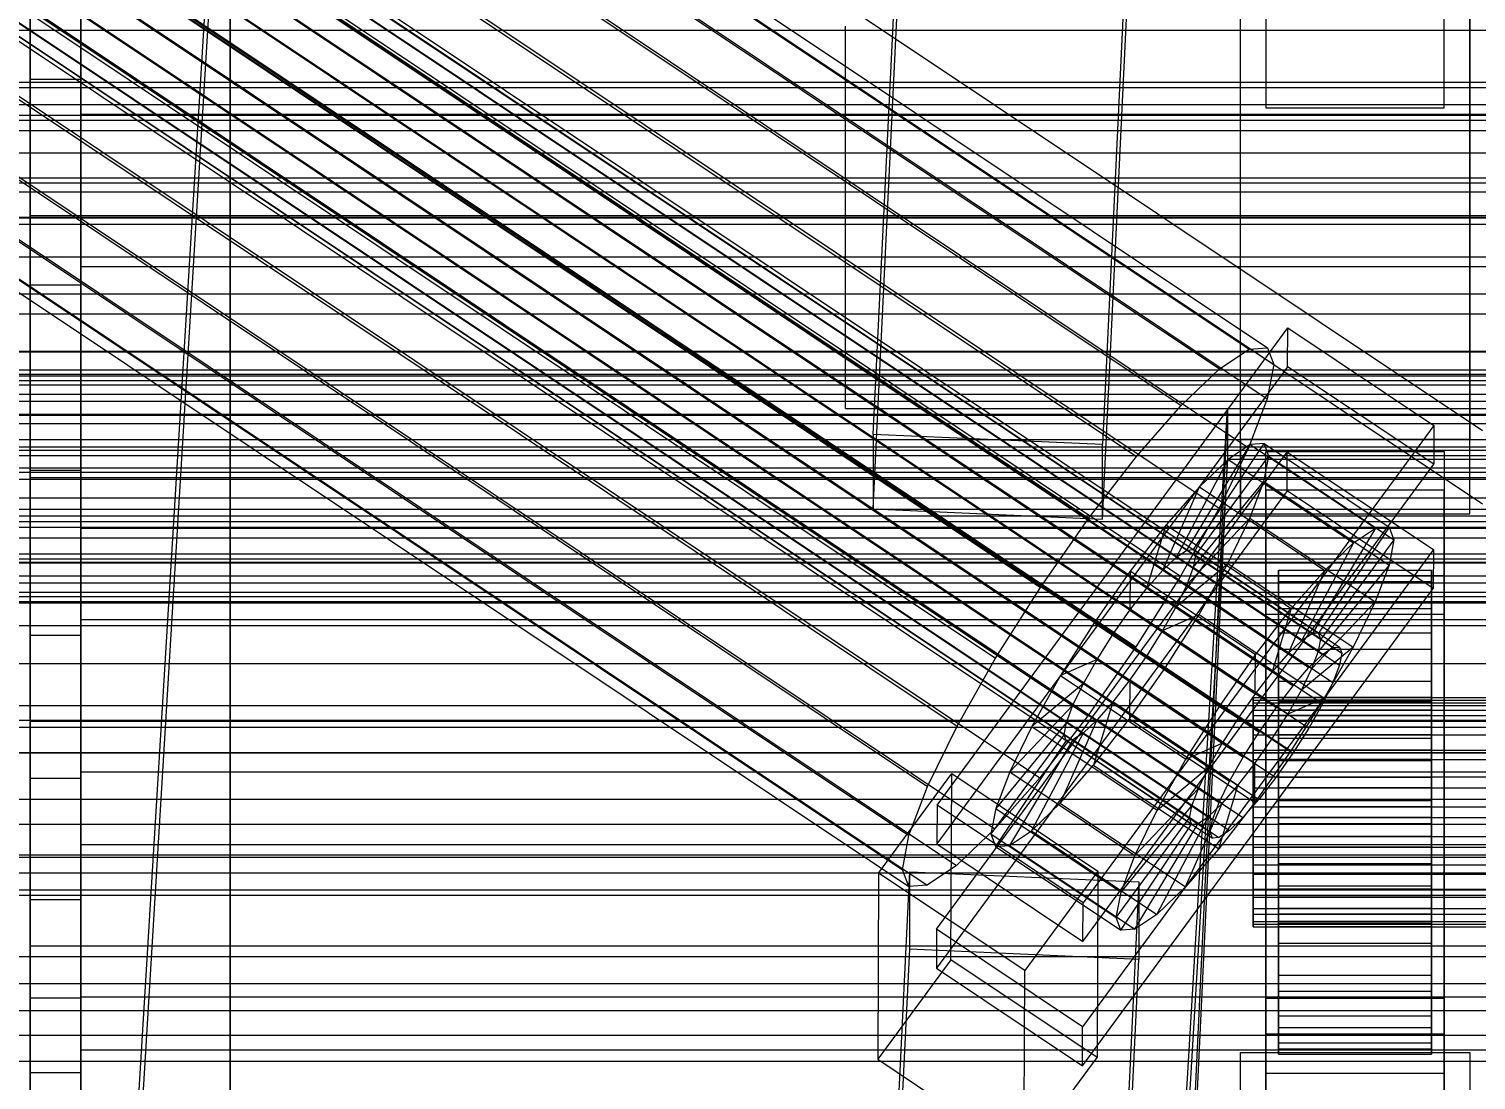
# Model space of a CAD drawing. Header units: millimetres. Extents: x -1970 to 34302, y -65268 to 6837.
# Drawn here: x -244.1 to -130.5, y -34967.7 to -34885.2 of the extents above; entities that cross this region are included whole.
import ezdxf

# ---------------------------------------------------------------- set-up
doc = ezdxf.new("R2010")
doc.units = ezdxf.units.MM
for name, color, linetype, lineweight in [('COTAS_O', 1, 'Continuous', 0), ('COTAS_P', 1, 'Continuous', 0), ('frontal_briquetadora', 7, 'Continuous', 0), ('frontal_C01', 7, 'Continuous', 0), ('frontal_C02', 7, 'Continuous', 0), ('frontal_C05', 7, 'Continuous', 0), ('frontal_C05-C07', 7, 'Continuous', 0), ('frontal_C07', 7, 'Continuous', 0), ('frontal_mezcladora', 7, 'Continuous', 0), ('frontal_mix-C02', 7, 'Continuous', 0), ('frontal_tolva_provisional', 7, 'Continuous', 0)]:
    doc.layers.add(name, color=color, linetype=linetype, lineweight=lineweight)
doc.dimstyles.new('R19_100', dxfattribs={"dimtxt": 250, "dimasz": 150, "dimexe": 150, "dimexo": 80, "dimgap": 100, "dimtad": 1, "dimtih": 1, "dimtoh": 1, "dimdsep": 46, "dimcen": 0.09, "dimadec": 0, "dimazin": 0, "dimtfac": 1, "dimtdec": 4, "dimtofl": 0, "dimtmove": 0, "dimatfit": 3, "dimfxl": 1, "dimtolj": 1, "dimtzin": 0, "dimarcsym": 0})

# ---------------------------------------------------------------- blocks, each defined once
blk = doc.blocks.new('*D38')
at = {"layer": 'COTAS_O', "color": 0, "lineweight": -2, "transparency": 16777216}
for p, q in [((-570, -33700), (200, -33700)), ((50, -34750), (50, -33850)), ((-570, -34900), (200, -34900))]:
    blk.add_line(p, q, dxfattribs=at)
at = {"layer": 'COTAS_O', "color": 0, "transparency": 16777216}
for points in [[(25, -33850), (75, -33850), (50, -33700)], [(25, -34750), (75, -34750), (50, -34900)]]:
    blk.add_solid(points, dxfattribs=at)
at = {"layer": 'Defpoints', "color": 0, "transparency": 16777216}
for p in [(-650, -33700), (50, -33700), (-650, -34900)]:
    blk.add_point(p, dxfattribs=at)
blk = doc.blocks.new('*D39')
at = {"layer": 'COTAS_O', "color": 0, "lineweight": -2, "transparency": 16777216}
for p, q in [((-650, -34820), (-650, -34050)), ((650, -34820), (650, -34050)), ((-500, -34200), (500, -34200))]:
    blk.add_line(p, q, dxfattribs=at)
at = {"layer": 'COTAS_O', "color": 0, "transparency": 16777216}
for points in [[(-500, -34175), (-500, -34225), (-650, -34200)], [(500, -34175), (500, -34225), (650, -34200)]]:
    blk.add_solid(points, dxfattribs=at)
at = {"layer": 'Defpoints', "color": 0, "transparency": 16777216}
for p in [(650, -34200), (-650, -34900), (650, -34900)]:
    blk.add_point(p, dxfattribs=at)
blk = doc.blocks.new('*D42')
at = {"layer": 'COTAS_P', "color": 0, "lineweight": -2, "transparency": 16777216}
for p, q in [((-724, -34900), (46, -34900)), ((-104, -35850), (-104, -35050)), ((-724, -36000), (46, -36000))]:
    blk.add_line(p, q, dxfattribs=at)
at = {"layer": 'COTAS_P', "color": 0, "transparency": 16777216}
for points in [[(-129, -35050), (-79, -35050), (-104, -34900)], [(-129, -35850), (-79, -35850), (-104, -36000)]]:
    blk.add_solid(points, dxfattribs=at)
at = {"layer": 'Defpoints', "color": 0, "transparency": 16777216}
for p in [(-804, -34900), (-104, -34900), (-804, -36000)]:
    blk.add_point(p, dxfattribs=at)

msp = doc.modelspace()

# ---------------------------------------------------------------- linework, layer by layer
at = {"layer": 'frontal_briquetadora'}
for p, q in [((-1330, -34940), (340, -34940)), ((-1330, -34950), (340, -34950))]:
    msp.add_line(p, q, dxfattribs=at)
at = {"layer": 'frontal_C01'}
for p, q in [((-332.629, -34787.342), (-148.32, -34910.34)), ((-331.181, -34787.227), (-146.872, -34910.225)), ((-334.938, -34788.889), (-150.629, -34911.887)), ((-330.692, -34788.553), (-146.383, -34911.551)), ((-356.348, -34791.625), (-142.549, -34934.303)), ((-355.53, -34791.077), (-141.731, -34933.755)), ((-355.017, -34791.036), (-141.218, -34933.714)), ((-354.844, -34791.506), (-141.045, -34934.184)), ((-331.197, -34791.229), (-146.887, -34914.227)), ((-357.415, -34792.644), (-143.617, -34935.322)), ((-355.022, -34792.454), (-141.224, -34935.132)), ((-337.95, -34791.764), (-153.641, -34914.762)), ((-355.541, -34793.816), (-141.742, -34936.494)), ((-358.659, -34794.063), (-144.861, -34936.741)), ((-332.659, -34795.073), (-148.35, -34918.071)), ((-146.196, -34938.465), (-359.995, -34795.787)), ((-356.363, -34795.499), (-142.565, -34938.177)), ((-341.461, -34795.771), (-157.152, -34918.769)), ((-357.434, -34797.389), (-143.635, -34940.066)), ((-361.332, -34797.698), (-147.533, -34940.375)), ((-358.68, -34799.356), (-144.881, -34942.033)), ((-362.578, -34799.665), (-148.779, -34942.342)), ((-160.922, -34923.633), (-345.231, -34800.635)), ((-334.981, -34799.823), (-150.672, -34922.821)), ((-363.648, -34801.554), (-149.85, -34944.232)), ((-360.017, -34801.266), (-146.218, -34943.944)), ((-361.352, -34802.99), (-147.554, -34945.668)), ((-364.471, -34803.237), (-150.672, -34945.915)), ((-364.989, -34804.599), (-151.191, -34947.277)), ((-362.596, -34804.409), (-148.798, -34947.087)), ((-338.003, -34805.155), (-153.694, -34928.153)), ((-365.168, -34805.547), (-151.369, -34948.225)), ((-364.995, -34806.017), (-151.196, -34948.695)), ((-364.482, -34805.976), (-150.683, -34948.654)), ((-363.664, -34805.428), (-149.865, -34948.106)), ((-349.002, -34806.027), (-164.693, -34929.025)), ((-341.52, -34810.706), (-157.211, -34933.704)), ((-352.519, -34811.578), (-168.21, -34934.576)), ((-345.291, -34816.098), (-160.982, -34939.096)), ((-355.541, -34816.91), (-171.232, -34939.908)), ((-349.061, -34820.962), (-164.752, -34943.961)), ((-357.863, -34821.66), (-173.554, -34944.658)), ((-359.326, -34825.504), (-175.016, -34948.502)), ((-352.572, -34824.969), (-168.263, -34947.967)), ((-355.584, -34827.844), (-171.275, -34950.842)), ((-359.83, -34828.18), (-175.521, -34951.179)), ((-359.341, -34829.506), (-175.032, -34952.504)), ((-357.893, -34829.391), (-173.584, -34952.39)), ((-228.298, -34851.15), (-250, -35207.289)), ((-130, -34916.749), (-228.298, -34851.15)), ((-250, -35213.008), (-228.298, -34856.869)), ((-228.298, -34856.869), (-130, -34922.468)), ((-450, -34891.989), (450, -34891.989)), ((-172.809, -34946.115), (-145.277, -34908.671)), ((-145.289, -34911.715), (-145.277, -34908.671)), ((-145.277, -34908.671), (-133.809, -34916.324)), ((-150.629, -34911.887), (-148.32, -34910.34)), ((-148.32, -34910.34), (-146.872, -34910.225)), ((-146.872, -34910.225), (-146.383, -34911.551)), ((-145.289, -34911.715), (-172.821, -34949.158)), ((-153.641, -34914.762), (-150.629, -34911.887)), ((-146.383, -34911.551), (-146.887, -34914.227)), ((-133.821, -34919.368), (-145.289, -34911.715)), ((-146.887, -34914.227), (-148.35, -34918.071)), ((-157.152, -34918.769), (-153.641, -34914.762)), ((-133.809, -34916.324), (-161.341, -34953.768)), ((-133.809, -34916.324), (-133.821, -34919.368)), ((-152.686, -34926.061), (-147.143, -34917.738)), ((-147.143, -34917.738), (-148.226, -34917.824)), ((-147.143, -34917.738), (-137.313, -34924.298)), ((-146.777, -34918.73), (-147.143, -34917.738)), ((-172.847, -34955.855), (-145.315, -34918.411)), ((-160.922, -34923.633), (-157.152, -34918.769)), ((-153.199, -34926.101), (-148.226, -34917.824)), ((-152.513, -34926.531), (-146.777, -34918.73)), ((-148.35, -34918.071), (-150.672, -34922.821)), ((-148.226, -34917.824), (-149.953, -34918.982)), ((-148.226, -34917.824), (-138.396, -34924.384)), ((-147.155, -34920.732), (-146.777, -34918.73)), ((-147, -34921.406), (-147, -34918.362)), ((-147, -34918.362), (-133, -34918.362)), ((-147, -34964.084), (-147, -34918.362)), ((-146.777, -34918.73), (-136.948, -34925.29)), ((-145.327, -34921.455), (-145.315, -34918.411)), ((-145.315, -34918.411), (-133.847, -34926.064)), ((-133, -34918.362), (-133, -34921.406)), ((-133, -34918.362), (-133, -34964.084)), ((-161.353, -34956.812), (-133.821, -34919.368)), ((-154.017, -34926.65), (-149.953, -34918.982)), ((-149.953, -34918.982), (-152.207, -34921.132)), ((-149.953, -34918.982), (-140.123, -34925.541)), ((-155.085, -34927.669), (-152.207, -34921.132)), ((-152.207, -34921.132), (-154.833, -34924.129)), ((-152.692, -34927.479), (-147.155, -34920.732)), ((-152.207, -34921.132), (-142.377, -34927.692)), ((-148.249, -34923.607), (-147.155, -34920.732)), ((-147.155, -34920.732), (-137.325, -34927.291)), ((-145.327, -34921.455), (-172.859, -34958.898)), ((-133, -34921.406), (-147, -34921.406)), ((-147, -34921.406), (-147, -34967.128)), ((-133.859, -34929.108), (-145.327, -34921.455)), ((-133, -34967.128), (-133, -34921.406)), ((-150.672, -34922.821), (-153.694, -34928.153)), ((-164.693, -34929.025), (-160.922, -34923.633)), ((-154.833, -34924.129), (-157.653, -34927.768)), ((-156.329, -34929.088), (-154.833, -34924.129)), ((-154.833, -34924.129), (-145.003, -34930.689)), ((-153.21, -34928.841), (-148.249, -34923.607)), ((-149.985, -34927.16), (-148.249, -34923.607)), ((-148.249, -34923.607), (-138.419, -34930.167)), ((-138.396, -34924.384), (-143.369, -34932.661)), ((-137.313, -34924.298), (-142.856, -34932.621)), ((-140.123, -34925.541), (-138.396, -34924.384)), ((-138.396, -34924.384), (-137.313, -34924.298)), ((-137.313, -34924.298), (-136.948, -34925.29)), ((-140.123, -34925.541), (-144.188, -34933.21)), ((-136.948, -34925.29), (-142.683, -34933.09)), ((-142.377, -34927.692), (-140.123, -34925.541)), ((-136.948, -34925.29), (-137.325, -34927.291)), ((-133.847, -34926.064), (-161.379, -34963.508)), ((-155.085, -34927.669), (-154.017, -34926.65)), ((-154.017, -34926.65), (-153.199, -34926.101)), ((-144.188, -34933.21), (-154.017, -34926.65)), ((-153.199, -34926.101), (-152.686, -34926.061)), ((-143.369, -34932.661), (-153.199, -34926.101)), ((-152.513, -34926.531), (-152.692, -34927.479)), ((-142.856, -34932.621), (-152.686, -34926.061)), ((-152.686, -34926.061), (-152.513, -34926.531)), ((-142.683, -34933.09), (-152.513, -34926.531)), ((-133.847, -34926.064), (-133.859, -34929.108)), ((-157.653, -34927.768), (-160.474, -34931.801)), ((-157.653, -34927.768), (-157.665, -34930.812)), ((-147.823, -34934.328), (-157.653, -34927.768)), ((-156.329, -34929.088), (-155.085, -34927.669)), ((-145.255, -34934.228), (-155.085, -34927.669)), ((-154.033, -34930.524), (-149.985, -34927.16)), ((-152.692, -34927.479), (-153.21, -34928.841)), ((-142.862, -34934.039), (-152.692, -34927.479)), ((-152.246, -34931.149), (-149.985, -34927.16)), ((-149.985, -34927.16), (-140.156, -34933.72)), ((-146, -34937.673), (-146, -34927.684)), ((-146, -34927.684), (-146, -34928.097)), ((-146, -34927.684), (-134, -34927.684)), ((-146, -34928.564), (-146, -34927.684)), ((-142.377, -34927.692), (-145.255, -34934.228)), ((-145.003, -34930.689), (-142.377, -34927.692)), ((-137.325, -34927.291), (-142.862, -34934.039)), ((-137.325, -34927.291), (-138.419, -34930.167)), ((-134, -34928.097), (-134, -34927.684)), ((-134, -34927.684), (-134, -34937.673)), ((-134, -34927.684), (-134, -34928.564)), ((-168.21, -34934.576), (-164.693, -34929.025)), ((-161.391, -34966.552), (-133.859, -34929.108)), ((-157.665, -34930.812), (-156.329, -34929.088)), ((-153.694, -34928.153), (-157.211, -34933.704)), ((-146.499, -34935.648), (-156.329, -34929.088)), ((-153.21, -34928.841), (-154.033, -34930.524)), ((-143.38, -34935.401), (-153.21, -34928.841)), ((-147, -34931.146), (-147, -34928.102)), ((-147, -34928.102), (-133, -34928.102)), ((-147, -34973.825), (-147, -34928.102)), ((-146, -34937.869), (-146, -34928.097)), ((-146, -34928.097), (-146, -34929.776)), ((-146, -34928.097), (-134, -34928.097)), ((-146, -34938.09), (-146, -34928.564)), ((-146, -34928.564), (-134, -34928.564)), ((-146, -34930.678), (-146, -34928.564)), ((-134, -34929.776), (-134, -34928.097)), ((-134, -34928.097), (-134, -34937.869)), ((-134, -34928.564), (-134, -34938.09)), ((-134, -34928.564), (-134, -34930.678)), ((-133, -34928.102), (-133, -34931.146)), ((-133, -34928.102), (-133, -34973.825)), ((-146, -34938.664), (-146, -34929.776)), ((-146, -34929.776), (-146, -34932.605)), ((-146, -34929.776), (-134, -34929.776)), ((-138.419, -34930.167), (-143.38, -34935.401)), ((-138.419, -34930.167), (-140.156, -34933.72)), ((-134, -34932.605), (-134, -34929.776)), ((-134, -34929.776), (-134, -34938.664)), ((-159.001, -34932.722), (-157.665, -34930.812)), ((-157.665, -34930.812), (-147.835, -34937.372)), ((-154.033, -34930.524), (-155.103, -34932.413)), ((-155.103, -34932.413), (-152.246, -34931.149)), ((-154.877, -34935.301), (-152.246, -34931.149)), ((-144.203, -34937.084), (-154.033, -34930.524)), ((-152.246, -34931.149), (-142.416, -34937.709)), ((-147.823, -34934.328), (-145.003, -34930.689)), ((-133, -34931.146), (-147, -34931.146)), ((-147, -34931.146), (-147, -34976.868)), ((-145.003, -34930.689), (-146.499, -34935.648)), ((-146, -34939.091), (-146, -34930.678)), ((-146, -34930.678), (-134, -34930.678)), ((-146, -34933.88), (-146, -34930.678)), ((-134, -34930.678), (-134, -34939.091)), ((-134, -34930.678), (-134, -34933.88)), ((-133, -34976.868), (-133, -34931.146)), ((-160.474, -34931.801), (-163.105, -34935.954)), ((-159.001, -34932.722), (-160.474, -34931.801)), ((-160.474, -34931.801), (-150.644, -34938.361)), ((-155.103, -34932.413), (-156.35, -34934.38)), ((-145.274, -34938.973), (-155.103, -34932.413)), ((-160.247, -34934.689), (-159.001, -34932.722)), ((-149.171, -34939.282), (-159.001, -34932.722)), ((-146, -34940.004), (-146, -34932.605)), ((-146, -34932.605), (-146, -34936.392)), ((-146, -34932.605), (-134, -34932.605)), ((-144.188, -34933.21), (-145.255, -34934.228)), ((-143.369, -34932.661), (-144.188, -34933.21)), ((-142.856, -34932.621), (-143.369, -34932.661)), ((-142.862, -34934.039), (-142.683, -34933.09)), ((-142.683, -34933.09), (-142.856, -34932.621)), ((-134, -34936.392), (-134, -34932.605)), ((-134, -34932.605), (-134, -34940.004)), ((-171.232, -34939.908), (-168.21, -34934.576)), ((-160.247, -34934.689), (-163.105, -34935.954)), ((-161.318, -34936.579), (-160.247, -34934.689)), ((-157.211, -34933.704), (-160.982, -34939.096)), ((-150.417, -34941.249), (-160.247, -34934.689)), ((-156.35, -34934.38), (-157.686, -34936.291)), ((-156.35, -34934.38), (-154.877, -34935.301)), ((-146.52, -34940.94), (-156.35, -34934.38)), ((-150.644, -34938.361), (-147.823, -34934.328)), ((-147.835, -34937.372), (-147.823, -34934.328)), ((-145.255, -34934.228), (-146.499, -34935.648)), ((-146, -34940.608), (-146, -34933.88)), ((-146, -34933.88), (-134, -34933.88)), ((-146, -34937.954), (-146, -34933.88)), ((-140.156, -34933.72), (-144.203, -34937.084)), ((-143.617, -34935.322), (-142.549, -34934.303)), ((-143.38, -34935.401), (-142.862, -34934.039)), ((-142.549, -34934.303), (-141.731, -34933.755)), ((-140.156, -34933.72), (-142.416, -34937.709)), ((-141.731, -34933.755), (-141.218, -34933.714)), ((-141.045, -34934.184), (-141.224, -34935.132)), ((-141.218, -34933.714), (-141.045, -34934.184)), ((-134, -34933.88), (-134, -34940.608)), ((-134, -34933.88), (-134, -34937.954)), ((-163.105, -34935.954), (-165.365, -34939.942)), ((-163.105, -34935.954), (-153.275, -34942.514)), ((-157.698, -34939.334), (-154.877, -34935.301)), ((-154.877, -34935.301), (-145.047, -34941.861)), ((-146.499, -34935.648), (-147.835, -34937.372)), ((-144.861, -34936.741), (-143.617, -34935.322)), ((-144.203, -34937.084), (-143.38, -34935.401)), ((-141.224, -34935.132), (-141.742, -34936.494)), ((-161.318, -34936.579), (-165.365, -34939.942)), ((-162.14, -34938.262), (-161.318, -34936.579)), ((-151.488, -34943.138), (-161.318, -34936.579)), ((-157.686, -34936.291), (-159.022, -34938.014)), ((-157.686, -34936.291), (-157.698, -34939.334)), ((-147.856, -34942.851), (-157.686, -34936.291)), ((-146.196, -34938.465), (-144.861, -34936.741)), ((-146, -34941.798), (-146, -34936.392)), ((-146, -34936.392), (-146, -34940.879)), ((-146, -34936.392), (-134, -34936.392)), ((-145.274, -34938.973), (-144.203, -34937.084)), ((-141.742, -34936.494), (-142.565, -34938.177)), ((-134, -34940.879), (-134, -34936.392)), ((-134, -34936.392), (-134, -34941.798)), ((-159.022, -34938.014), (-160.518, -34942.973)), ((-159.022, -34938.014), (-160.266, -34939.434)), ((-149.192, -34944.574), (-159.022, -34938.014)), ((-147.835, -34937.372), (-149.171, -34939.282)), ((-148, -34938.09), (-148, -34937.673)), ((-148, -34937.673), (-148, -34937.869)), ((-148, -34937.673), (148, -34937.673)), ((-148, -34937.869), (-148, -34938.664)), ((-148, -34937.869), (148, -34937.869)), ((-148, -34939.091), (-148, -34938.09)), ((-148, -34938.09), (148, -34938.09)), ((-146, -34937.869), (-146, -34937.673)), ((-134, -34937.673), (-146, -34937.673)), ((-146, -34937.673), (-146, -34938.09)), ((-146, -34938.664), (-146, -34937.869)), ((-134, -34937.869), (-146, -34937.869)), ((-146, -34942.538), (-146, -34937.954)), ((-146, -34937.954), (-134, -34937.954)), ((-146, -34942.622), (-146, -34937.954)), ((-134, -34938.09), (-146, -34938.09)), ((-146, -34938.09), (-146, -34939.091)), ((-142.416, -34937.709), (-145.274, -34938.973)), ((-142.416, -34937.709), (-145.047, -34941.861)), ((-142.565, -34938.177), (-143.635, -34940.066)), ((-134, -34937.673), (-134, -34937.869)), ((-134, -34938.09), (-134, -34937.673)), ((-134, -34937.869), (-134, -34938.664)), ((-134, -34937.954), (-134, -34942.538)), ((-134, -34937.954), (-134, -34942.622)), ((-134, -34939.091), (-134, -34938.09)), ((-162.14, -34938.262), (-167.102, -34943.495)), ((-160.982, -34939.096), (-164.752, -34943.961)), ((-162.659, -34939.624), (-162.14, -34938.262)), ((-152.311, -34944.822), (-162.14, -34938.262)), ((-160.518, -34942.973), (-157.698, -34939.334)), ((-157.698, -34939.334), (-147.868, -34945.894)), ((-153.275, -34942.514), (-150.644, -34938.361)), ((-150.644, -34938.361), (-149.171, -34939.282)), ((-149.171, -34939.282), (-150.417, -34941.249)), ((-148, -34938.664), (-148, -34940.004)), ((-148, -34938.664), (148, -34938.664)), ((-148, -34940.608), (-148, -34939.091)), ((-148, -34939.091), (148, -34939.091)), ((-147.533, -34940.375), (-146.196, -34938.465)), ((-146.52, -34940.94), (-145.274, -34938.973)), ((-146, -34940.004), (-146, -34938.664)), ((-134, -34938.664), (-146, -34938.664)), ((-134, -34939.091), (-146, -34939.091)), ((-146, -34939.091), (-146, -34940.608)), ((-134, -34938.664), (-134, -34940.004)), ((-134, -34940.608), (-134, -34939.091)), ((-173.554, -34944.658), (-171.232, -34939.908)), ((-162.659, -34939.624), (-168.196, -34946.371)), ((-165.365, -34939.942), (-167.102, -34943.495)), ((-161.333, -34940.453), (-165.397, -34948.121)), ((-165.365, -34939.942), (-155.535, -34946.502)), ((-160.266, -34939.434), (-163.144, -34945.97)), ((-162.837, -34940.572), (-162.659, -34939.624)), ((-152.829, -34946.184), (-162.659, -34939.624)), ((-161.333, -34940.453), (-162.151, -34941.001)), ((-160.266, -34939.434), (-161.333, -34940.453)), ((-151.503, -34947.013), (-161.333, -34940.453)), ((-150.436, -34945.994), (-160.266, -34939.434)), ((-148.779, -34942.342), (-147.533, -34940.375)), ((-148, -34940.004), (-148, -34941.798)), ((-148, -34940.004), (148, -34940.004)), ((-146, -34941.798), (-146, -34940.004)), ((-134, -34940.004), (-146, -34940.004)), ((-143.635, -34940.066), (-144.881, -34942.033)), ((-134, -34940.004), (-134, -34941.798)), ((-162.837, -34940.572), (-168.573, -34948.373)), ((-162.664, -34941.042), (-168.208, -34949.364)), ((-162.151, -34941.001), (-167.125, -34949.279)), ((-162.664, -34941.042), (-162.837, -34940.572)), ((-153.008, -34947.132), (-162.837, -34940.572)), ((-162.151, -34941.001), (-162.664, -34941.042)), ((-152.835, -34947.602), (-162.664, -34941.042)), ((-152.321, -34947.561), (-162.151, -34941.001)), ((-153.275, -34942.514), (-150.417, -34941.249)), ((-150.417, -34941.249), (-151.488, -34943.138)), ((-148, -34942.538), (-148, -34940.608)), ((-148, -34940.608), (148, -34940.608)), ((-147.856, -34942.851), (-146.52, -34940.94)), ((-145.047, -34941.861), (-146.52, -34940.94)), ((-134, -34940.608), (-146, -34940.608)), ((-146, -34940.608), (-146, -34942.538)), ((-146, -34940.879), (-146, -34943.923)), ((-134, -34940.879), (-146, -34940.879)), ((-146, -34940.879), (-146, -34945.761)), ((-134, -34942.538), (-134, -34940.608)), ((-134, -34943.923), (-134, -34940.879)), ((-134, -34945.761), (-134, -34940.879)), ((-155.535, -34946.502), (-153.275, -34942.514)), ((-149.85, -34944.232), (-148.779, -34942.342)), ((-148, -34941.798), (-148, -34943.923)), ((-148, -34941.798), (148, -34941.798)), ((-148, -34944.749), (-148, -34942.538)), ((-148, -34942.538), (148, -34942.538)), ((-145.047, -34941.861), (-147.868, -34945.894)), ((-144.881, -34942.033), (-146.218, -34943.944)), ((-146, -34943.923), (-146, -34941.798)), ((-134, -34941.798), (-146, -34941.798)), ((-134, -34942.538), (-146, -34942.538)), ((-146, -34942.538), (-146, -34944.749)), ((-146, -34944.749), (-146, -34942.622)), ((-146, -34942.622), (-134, -34942.622)), ((-146, -34947.564), (-146, -34942.622)), ((-134, -34941.798), (-134, -34943.923)), ((-134, -34944.749), (-134, -34942.538)), ((-134, -34942.622), (-134, -34944.749)), ((-134, -34942.622), (-134, -34947.564)), ((-177.394, -34951.442), (-171.658, -34943.641)), ((-171.715, -34958.251), (-171.658, -34943.641)), ((-171.658, -34943.641), (-160.19, -34951.295)), ((-167.102, -34943.495), (-168.196, -34946.371)), ((-167.102, -34943.495), (-157.272, -34950.055)), ((-163.144, -34945.97), (-160.518, -34942.973)), ((-160.518, -34942.973), (-150.688, -34949.533)), ((-155.535, -34946.502), (-151.488, -34943.138)), ((-151.488, -34943.138), (-152.311, -34944.822)), ((-149.192, -34944.574), (-147.856, -34942.851)), ((-147.868, -34945.894), (-147.856, -34942.851)), ((-175.016, -34948.502), (-173.554, -34944.658)), ((-164.752, -34943.961), (-168.263, -34947.967)), ((-157.272, -34950.055), (-152.311, -34944.822)), ((-152.311, -34944.822), (-152.829, -34946.184)), ((-150.688, -34949.533), (-149.192, -34944.574)), ((-150.672, -34945.915), (-149.85, -34944.232)), ((-150.436, -34945.994), (-149.192, -34944.574)), ((-148, -34943.923), (-148, -34946.235)), ((148, -34943.923), (-148, -34943.923)), ((-148, -34947.09), (-148, -34944.749)), ((-148, -34944.749), (148, -34944.749)), ((-146.218, -34943.944), (-147.554, -34945.668)), ((-146, -34943.923), (-134, -34943.923)), ((-146, -34946.235), (-146, -34943.923)), ((-134, -34944.749), (-146, -34944.749)), ((-146, -34944.749), (-146, -34947.09)), ((-134, -34943.923), (-134, -34946.235)), ((-134, -34947.09), (-134, -34944.749)), ((-172.809, -34946.115), (-172.821, -34949.158)), ((-161.341, -34953.768), (-172.809, -34946.115)), ((-165.397, -34948.121), (-163.144, -34945.97)), ((-163.144, -34945.97), (-153.314, -34952.53)), ((-158.366, -34952.931), (-152.829, -34946.184)), ((-153.314, -34952.53), (-150.436, -34945.994)), ((-152.829, -34946.184), (-153.008, -34947.132)), ((-151.503, -34947.013), (-150.436, -34945.994)), ((-151.191, -34947.277), (-150.672, -34945.915)), ((-147.868, -34945.894), (-150.688, -34949.533)), ((-147.554, -34945.668), (-148.798, -34947.087)), ((-146, -34946.235), (-146, -34945.761)), ((-146, -34945.761), (-146, -34950.703)), ((-146, -34945.761), (-134, -34945.761)), ((-134, -34950.703), (-134, -34945.761)), ((-134, -34945.761), (-134, -34946.235)), ((-168.196, -34946.371), (-168.573, -34948.373)), ((-168.196, -34946.371), (-158.366, -34952.931)), ((-158.743, -34954.933), (-153.008, -34947.132)), ((-157.272, -34950.055), (-155.535, -34946.502)), ((-155.567, -34954.681), (-151.503, -34947.013)), ((-153.008, -34947.132), (-152.835, -34947.602)), ((-152.321, -34947.561), (-151.503, -34947.013)), ((-151.369, -34948.225), (-151.191, -34947.277)), ((-148.798, -34947.087), (-149.865, -34948.106)), ((-148, -34946.235), (-148, -34948.577)), ((-148, -34946.235), (148, -34946.235)), ((-148, -34949.402), (-148, -34947.09)), ((-148, -34947.09), (148, -34947.09)), ((-146, -34948.577), (-146, -34946.235)), ((-134, -34946.235), (-146, -34946.235)), ((-146, -34947.09), (-146, -34947.564)), ((-134, -34947.09), (-146, -34947.09)), ((-146, -34947.09), (-146, -34949.402)), ((-134, -34946.235), (-134, -34948.577)), ((-134, -34947.564), (-134, -34947.09)), ((-134, -34949.402), (-134, -34947.09)), ((-168.263, -34947.967), (-171.275, -34950.842)), ((-168.573, -34948.373), (-168.208, -34949.364)), ((-168.573, -34948.373), (-158.743, -34954.933)), ((-167.125, -34949.279), (-165.397, -34948.121)), ((-165.397, -34948.121), (-155.567, -34954.681)), ((-158.378, -34955.924), (-152.835, -34947.602)), ((-157.295, -34955.838), (-152.321, -34947.561)), ((-152.835, -34947.602), (-152.321, -34947.561)), ((-151.196, -34948.695), (-151.369, -34948.225)), ((-149.865, -34948.106), (-150.683, -34948.654)), ((-146, -34947.564), (-134, -34947.564)), ((-146, -34952.446), (-146, -34947.564)), ((-134, -34947.564), (-134, -34952.446)), ((-175.521, -34951.179), (-175.016, -34948.502)), ((-172.821, -34949.158), (-161.353, -34956.812)), ((-168.208, -34949.364), (-167.125, -34949.279)), ((-168.208, -34949.364), (-158.378, -34955.924)), ((-167.125, -34949.279), (-157.295, -34955.838)), ((-150.688, -34949.533), (-153.314, -34952.53)), ((-150.683, -34948.654), (-151.196, -34948.695)), ((-148, -34948.577), (-148, -34950.788)), ((-148, -34948.577), (148, -34948.577)), ((-148, -34951.527), (-148, -34949.402)), ((-148, -34949.402), (148, -34949.402)), ((-146, -34950.788), (-146, -34948.577)), ((-146, -34948.577), (-146, -34950.703)), ((-134, -34948.577), (-146, -34948.577)), ((-146, -34949.402), (-146, -34952.446)), ((-134, -34949.402), (-146, -34949.402)), ((-146, -34949.402), (-146, -34951.527)), ((-134, -34950.703), (-134, -34948.577)), ((-134, -34948.577), (-134, -34950.788)), ((-134, -34952.446), (-134, -34949.402)), ((-134, -34951.527), (-134, -34949.402)), ((-158.366, -34952.931), (-157.272, -34950.055)), ((-146, -34950.703), (-146, -34955.371)), ((-146, -34950.703), (-134, -34950.703)), ((-134, -34955.371), (-134, -34950.703)), ((-177.811, -35010.475), (-174.943, -34951.333)), ((-177.394, -34951.442), (-177.451, -34966.052)), ((-165.926, -34959.095), (-177.394, -34951.442)), ((-175.032, -34952.504), (-175.521, -34951.179)), ((-174.943, -34957.422), (-174.943, -34951.333)), ((-174.943, -34951.333), (-156.962, -34952.124)), ((-171.275, -34950.842), (-173.584, -34952.39)), ((-160.19, -34951.295), (-165.926, -34959.095)), ((-160.19, -34951.295), (-160.247, -34965.905)), ((-148, -34950.788), (-148, -34952.717)), ((-148, -34950.788), (148, -34950.788)), ((-148, -34953.321), (-148, -34951.527)), ((-148, -34951.527), (148, -34951.527)), ((-146, -34952.717), (-146, -34950.788)), ((-146, -34950.788), (-146, -34955.371)), ((-134, -34950.788), (-146, -34950.788)), ((-146, -34951.527), (-146, -34956.933)), ((-134, -34951.527), (-146, -34951.527)), ((-146, -34951.527), (-146, -34953.321)), ((-134, -34955.371), (-134, -34950.788)), ((-134, -34950.788), (-134, -34952.717)), ((-134, -34956.933), (-134, -34951.527)), ((-134, -34953.321), (-134, -34951.527)), ((-173.584, -34952.39), (-175.032, -34952.504)), ((-156.962, -34952.124), (-159.83, -35011.266)), ((-158.743, -34954.933), (-158.366, -34952.931)), ((-156.962, -34952.124), (-156.962, -34958.213)), ((-153.314, -34952.53), (-155.567, -34954.681)), ((-148, -34952.717), (-148, -34954.234)), ((-148, -34952.717), (148, -34952.717)), ((-146, -34952.446), (-134, -34952.446)), ((-146, -34956.933), (-146, -34952.446)), ((-146, -34954.234), (-146, -34952.717)), ((-146, -34952.717), (-146, -34959.445)), ((-134, -34952.717), (-146, -34952.717)), ((-134, -34952.446), (-134, -34956.933)), ((-134, -34959.445), (-134, -34952.717)), ((-134, -34952.717), (-134, -34954.234)), ((-161.353, -34956.812), (-161.341, -34953.768)), ((-148, -34954.662), (-148, -34953.321)), ((-148, -34953.321), (148, -34953.321)), ((-146, -34953.321), (-146, -34960.72)), ((-134, -34953.321), (-146, -34953.321)), ((-146, -34953.321), (-146, -34954.662)), ((-134, -34960.72), (-134, -34953.321)), ((-134, -34954.662), (-134, -34953.321)), ((-158.378, -34955.924), (-158.743, -34954.933)), ((-155.567, -34954.681), (-157.295, -34955.838)), ((-148, -34954.234), (-148, -34955.236)), ((-148, -34954.234), (148, -34954.234)), ((-148, -34955.457), (-148, -34954.662)), ((-148, -34954.662), (148, -34954.662)), ((-148, -34955.236), (-148, -34955.652)), ((-148, -34955.236), (148, -34955.236)), ((-146, -34955.236), (-146, -34954.234)), ((-146, -34954.234), (-146, -34962.648)), ((-134, -34954.234), (-146, -34954.234)), ((-146, -34954.662), (-146, -34963.549)), ((-134, -34954.662), (-146, -34954.662)), ((-146, -34954.662), (-146, -34955.457)), ((-146, -34955.652), (-146, -34955.236)), ((-146, -34955.236), (-146, -34964.761)), ((-134, -34955.236), (-146, -34955.236)), ((-134, -34962.648), (-134, -34954.234)), ((-134, -34954.234), (-134, -34955.236)), ((-134, -34963.549), (-134, -34954.662)), ((-134, -34955.457), (-134, -34954.662)), ((-134, -34964.761), (-134, -34955.236)), ((-134, -34955.236), (-134, -34955.652)), ((-172.847, -34955.855), (-172.859, -34958.898)), ((-161.379, -34963.508), (-172.847, -34955.855)), ((-157.295, -34955.838), (-158.378, -34955.924)), ((-148, -34955.652), (-148, -34955.457)), ((-148, -34955.457), (148, -34955.457)), ((-148, -34955.652), (148, -34955.652)), ((-146, -34955.371), (-146, -34959.445)), ((-146, -34955.371), (-134, -34955.371)), ((-146, -34955.457), (-146, -34965.228)), ((-134, -34955.457), (-146, -34955.457)), ((-146, -34955.457), (-146, -34955.652)), ((-146, -34955.652), (-146, -34965.641)), ((-134, -34955.652), (-146, -34955.652)), ((-134, -34959.445), (-134, -34955.371)), ((-134, -34965.228), (-134, -34955.457)), ((-134, -34955.652), (-134, -34955.457)), ((-134, -34965.641), (-134, -34955.652)), ((-177.811, -35016.563), (-174.943, -34957.422)), ((-156.962, -34958.213), (-174.943, -34957.422)), ((-146, -34956.933), (-134, -34956.933)), ((-146, -34960.72), (-146, -34956.933)), ((-134, -34956.933), (-134, -34960.72)), ((-171.715, -34958.251), (-177.451, -34966.052)), ((-160.247, -34965.905), (-171.715, -34958.251)), ((-159.83, -35017.355), (-156.962, -34958.213)), ((-172.859, -34958.898), (-161.391, -34966.552)), ((-165.983, -34973.705), (-165.926, -34959.095)), ((-146, -34959.445), (-146, -34962.648)), ((-146, -34959.445), (-134, -34959.445)), ((-134, -34962.648), (-134, -34959.445)), ((-146, -34960.72), (-134, -34960.72)), ((-146, -34963.549), (-146, -34960.72)), ((-134, -34960.72), (-134, -34963.549)), ((-147, -34975.876), (-147, -34961.266)), ((-147, -34961.266), (-133, -34961.266)), ((-147, -34970.792), (-147, -34961.266)), ((-133, -34961.266), (-133, -34975.876)), ((-133, -34961.266), (-133, -34970.792)), ((-146, -34962.648), (-146, -34964.761)), ((-146, -34962.648), (-134, -34962.648)), ((-134, -34964.761), (-134, -34962.648)), ((-161.391, -34966.552), (-161.379, -34963.508)), ((-133, -34964.084), (-147, -34964.084)), ((-147, -34964.084), (-147, -34967.128)), ((-146, -34963.549), (-134, -34963.549)), ((-146, -34965.228), (-146, -34963.549)), ((-134, -34963.549), (-134, -34965.228)), ((-133, -34967.128), (-133, -34964.084)), ((-146, -34964.761), (-146, -34965.641)), ((-146, -34964.761), (-134, -34964.761)), ((-146, -34965.228), (-134, -34965.228)), ((-146, -34965.641), (-146, -34965.228)), ((-134, -34965.641), (-134, -34964.761)), ((-134, -34965.228), (-134, -34965.641)), ((-177.451, -34966.052), (-165.983, -34973.705)), ((-165.983, -34973.705), (-160.247, -34965.905)), ((-149, -34971.615), (-149, -34965.528)), ((-149, -34965.528), (-131, -34965.528)), ((-149, -35010.869), (-149, -34965.528)), ((-146, -34965.641), (-134, -34965.641)), ((-131, -34965.528), (-131, -34971.615)), ((-131, -34965.528), (-131, -35010.869)), ((-147, -34967.128), (-133, -34967.128))]:
    msp.add_line(p, q, dxfattribs=at)
at = {"layer": 'frontal_C02'}
for p, q in [((-228.298, -34756.938), (-228.298, -35041.759)), ((-228.298, -35047.5), (-228.298, -34762.679)), ((-177.811, -34917.027), (-174.943, -34857.65)), ((-156.962, -34858.444), (-159.83, -34917.821)), ((-177.811, -34922.873), (-174.943, -34863.496)), ((-159.83, -34923.667), (-156.962, -34864.291)), ((-149, -34917.422), (-149, -34871.901)), ((-131, -34871.901), (-131, -34917.422)), ((-149, -34923.268), (-149, -34877.746)), ((-147, -34877.373), (-147, -34891.401)), ((-133, -34891.401), (-133, -34877.373)), ((-131, -34923.268), (-131, -34877.746)), ((-147, -34881.838), (-147, -34891.401)), ((-133, -34891.401), (-133, -34881.838)), ((-147, -34891.401), (-133, -34891.401)), ((-425, -34911.965), (425, -34911.965)), ((-159.83, -34917.821), (-177.811, -34917.027)), ((-177.811, -34917.027), (-177.811, -34922.873)), ((-131, -34917.422), (-149, -34917.422)), ((-149, -34917.422), (-149, -34923.268)), ((-131, -34923.268), (-131, -34917.422)), ((-159.83, -34923.667), (-159.83, -34917.821)), ((425, -34923.441), (-425, -34923.441)), ((-177.811, -34922.873), (-159.83, -34923.667)), ((-149, -34923.268), (-131, -34923.268)), ((425, -34926.812), (-425, -34926.812)), ((-425, -34938.288), (425, -34938.288)), ((-450, -34966.206), (450, -34966.206))]:
    msp.add_line(p, q, dxfattribs=at)
at = {"layer": 'frontal_C05'}
for p, q in [((-250, -34898), (250, -34898)), ((-250, -34906), (250, -34906)), ((-270, -34918), (270, -34918)), ((250, -34942), (-250, -34942)), ((-270, -34958), (270, -34958))]:
    msp.add_line(p, q, dxfattribs=at)
at = {"layer": 'frontal_C05-C07'}
for p, q in [((-244, -34831.89), (-244, -34899.89)), ((-240, -34899.89), (-240, -34831.89)), ((-244, -34852.421), (-244, -34920.421)), ((-240, -34920.421), (-240, -34852.421)), ((-240, -34870), (-240, -34891.89)), ((-244, -34871.538), (-244, -34939.538)), ((-244, -34871.538), (-244, -34889.188)), ((-240, -34939.538), (-240, -34871.538)), ((-240, -34889.188), (-240, -34871.538)), ((-244, -34899.89), (-244, -34878)), ((-240, -34899.89), (-240, -34878)), ((-240, -34903.89), (-240, -34882)), ((-244, -34889.188), (-244, -34957.188)), ((-240, -34889.188), (-244, -34889.188)), ((-244, -34889.188), (-244, -34905.316)), ((-240, -34957.188), (-240, -34889.188)), ((-240, -34905.316), (-240, -34889.188)), ((-240, -34891.89), (240, -34891.89)), ((-240, -34891.89), (-240, -34899.89)), ((-240, -34891.89), (-240, -34912.421)), ((-240, -34899.89), (-244, -34899.89)), ((-244, -34920.421), (-244, -34899.89)), ((240, -34899.89), (-240, -34899.89)), ((-240, -34899.89), (-240, -34903.89)), ((-240, -34920.421), (-240, -34899.89)), ((240, -34903.89), (-240, -34903.89)), ((-240, -34924.421), (-240, -34903.89)), ((-244, -34905.316), (-244, -34973.316)), ((-240, -34905.316), (-244, -34905.316)), ((-244, -34905.316), (-244, -34919.87)), ((-240, -34973.316), (-240, -34905.316)), ((-240, -34919.87), (-240, -34905.316)), ((-240, -34912.421), (240, -34912.421)), ((-240, -34912.421), (-240, -34920.421)), ((-240, -34912.421), (-240, -34931.538)), ((-244, -34919.87), (-244, -34987.87)), ((-240, -34919.87), (-244, -34919.87)), ((-244, -34919.87), (-244, -34932.793)), ((-240, -34987.87), (-240, -34919.87)), ((-240, -34932.793), (-240, -34919.87)), ((-240, -34920.421), (-244, -34920.421)), ((-244, -34939.538), (-244, -34920.421)), ((240, -34920.421), (-240, -34920.421)), ((-240, -34920.421), (-240, -34924.421)), ((-240, -34939.538), (-240, -34920.421)), ((240, -34924.421), (-240, -34924.421)), ((-240, -34943.538), (-240, -34924.421)), ((-240, -34931.538), (240, -34931.538)), ((-240, -34931.538), (-240, -34939.538)), ((-240, -34931.538), (-240, -34949.188)), ((-244, -34932.793), (-244, -35000.793)), ((-240, -34932.793), (-244, -34932.793)), ((-244, -34932.793), (-244, -34944.034)), ((-240, -35000.793), (-240, -34932.793)), ((-240, -34944.034), (-240, -34932.793)), ((-240, -34939.538), (-244, -34939.538)), ((-244, -34957.188), (-244, -34939.538)), ((240, -34939.538), (-240, -34939.538)), ((-240, -34939.538), (-240, -34943.538)), ((-240, -34957.188), (-240, -34939.538)), ((240, -34943.538), (-240, -34943.538)), ((-240, -34961.188), (-240, -34943.538)), ((-244, -34944.034), (-244, -35012.034)), ((-240, -34944.034), (-244, -34944.034)), ((-244, -34944.034), (-244, -34953.537)), ((-240, -35012.034), (-240, -34944.034)), ((-240, -34953.537), (-240, -34944.034)), ((-240, -34949.188), (240, -34949.188)), ((-240, -34949.188), (-240, -34957.188)), ((-240, -34949.188), (-240, -34965.316)), ((-244, -34953.537), (-244, -35021.537)), ((-240, -34953.537), (-244, -34953.537)), ((-244, -34953.537), (-244, -34961.25)), ((-240, -35021.537), (-240, -34953.537)), ((-240, -34961.25), (-240, -34953.537)), ((-240, -34957.188), (-244, -34957.188)), ((-244, -34973.316), (-244, -34957.188)), ((240, -34957.188), (-240, -34957.188)), ((-240, -34957.188), (-240, -34961.188)), ((-240, -34973.316), (-240, -34957.188)), ((-244, -34961.25), (-244, -35029.25)), ((-240, -34961.25), (-244, -34961.25)), ((-244, -34961.25), (-244, -34967.116)), ((240, -34961.188), (-240, -34961.188)), ((-240, -34977.316), (-240, -34961.188)), ((-240, -35029.25), (-240, -34961.25)), ((-240, -34967.116), (-240, -34961.25)), ((-240, -34965.316), (240, -34965.316)), ((-240, -34965.316), (-240, -34973.316)), ((-240, -34965.316), (-240, -34979.87)), ((-244, -34967.116), (-244, -35035.116)), ((-240, -34967.116), (-244, -34967.116)), ((-244, -34967.116), (-244, -34971.084)), ((-240, -35035.116), (-240, -34967.116)), ((-240, -34971.084), (-240, -34967.116))]:
    msp.add_line(p, q, dxfattribs=at)
at = {"layer": 'frontal_C07'}
for p, q in [((350, -34885.338), (-350, -34885.338)), ((-250, -34889.381), (0, -34889.381)), ((-250, -34889.381), (250, -34889.381)), ((-250, -34889.802), (250, -34889.802)), ((-250, -34891.134), (250, -34891.134)), ((-250, -34892.367), (250, -34892.367)), ((350, -34893.211), (-350, -34893.211)), ((-250, -34894.942), (250, -34894.942)), ((-350, -34897.299), (350, -34897.299)), ((-250, -34896.903), (250, -34896.903)), ((-250, -34900.544), (250, -34900.544)), ((-250, -34903.099), (250, -34903.099)), ((-250, -34907.559), (250, -34907.559)), ((-250, -34910.535), (250, -34910.535)), ((-268, -34912.307), (268, -34912.307)), ((-268, -34912.425), (268, -34912.425)), ((-268, -34912.8), (268, -34912.8)), ((-268, -34913.146), (268, -34913.146)), ((-268, -34913.87), (268, -34913.87)), ((-268, -34914.422), (268, -34914.422)), ((-268, -34915.446), (268, -34915.446)), ((-250, -34915.509), (250, -34915.509)), ((-268, -34916.165), (268, -34916.165)), ((-268, -34917.419), (268, -34917.419)), ((-268, -34918.256), (268, -34918.256)), ((250, -34918.703), (-250, -34918.703)), ((-268, -34919.655), (268, -34919.655)), ((268, -34920.553), (-268, -34920.553)), ((-268, -34922.001), (268, -34922.001)), ((-268, -34922.9), (268, -34922.9)), ((-268, -34924.299), (268, -34924.299)), ((-250, -34923.852), (250, -34923.852)), ((-268, -34925.136), (268, -34925.136)), ((-268, -34926.39), (268, -34926.39)), ((-268, -34927.109), (268, -34927.109)), ((-250, -34927.046), (250, -34927.046)), ((-268, -34928.133), (268, -34928.133)), ((-268, -34928.684), (268, -34928.684)), ((-268, -34929.408), (268, -34929.408)), ((-268, -34929.755), (268, -34929.755)), ((-268, -34930.13), (268, -34930.13)), ((-268, -34930.248), (268, -34930.248)), ((-250, -34932.02), (250, -34932.02)), ((-250, -34934.996), (250, -34934.996)), ((-250, -34939.455), (250, -34939.455)), ((-250, -34942.011), (250, -34942.011)), ((-250, -34945.652), (250, -34945.652)), ((-250, -34947.613), (250, -34947.613)), ((-250, -34950.188), (250, -34950.188)), ((-250, -34951.42), (250, -34951.42)), ((-250, -34952.753), (250, -34952.753)), ((-250, -34953.174), (250, -34953.174)), ((-350, -34960.101), (350, -34960.101)), ((0, -34962.251), (-250, -34962.251)), ((350, -34964.188), (-350, -34964.188))]:
    msp.add_line(p, q, dxfattribs=at)
at = {"layer": 'frontal_mezcladora'}
for p, q in [((-180, -34915), (-180, -34885)), ((-750, -34900), (750, -34900)), ((-600, -34900), (600, -34900)), ((-750, -34910.5), (750, -34910.5)), ((-180, -34915), (180, -34915))]:
    msp.add_line(p, q, dxfattribs=at)
at = {"layer": 'frontal_mix-C02'}
for p, q in [((-170, -35248.836), (-150, -34915)), ((-150, -34915), (-170, -35336.026)), ((-150, -34915), (150, -34915)), ((-150, -34915), (-150, -34919)), ((-150, -34919), (-170, -35252.836)), ((-170, -35340.026), (-150, -34919)), ((150, -34919), (-150, -34919))]:
    msp.add_line(p, q, dxfattribs=at)
at = {"layer": 'frontal_tolva_provisional'}
for p, q in [((-824, -34900), (824, -34900)), ((-804, -34900), (804, -34900)), ((-824, -34920), (824, -34920))]:
    msp.add_line(p, q, dxfattribs=at)

# ---------------------------------------------------------------- dimensions: what is measured, and where the dimension line sits
at = {"layer": 'COTAS_O'}
for p2, distance, picture, middle in [((-650, -33700), -700, '*D38', (50, -34300)), ((650, -34900), 700, '*D39', (0, -34200))]:
    dim = msp.add_aligned_dim(p1=(-650, -34900), p2=p2, distance=distance, text='<> O', dimstyle='R19_100', dxfattribs=at)
    dim.commit()
    dim.dimension.update_dxf_attribs({"geometry": picture, "text_midpoint": middle})
at = {"layer": 'COTAS_P'}
dim = msp.add_aligned_dim(p1=(-804, -36000), p2=(-804, -34900), distance=-700, text='<> P', dimstyle='R19_100', dxfattribs=at)
dim.commit()
dim.dimension.update_dxf_attribs({"geometry": '*D42', "text_midpoint": (-104, -35450)})

doc.saveas('drawing.dxf')
